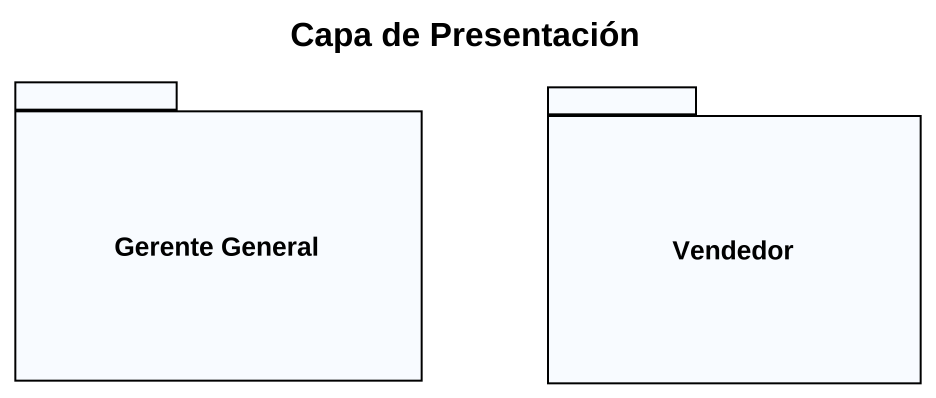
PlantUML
@startuml
title Capa de Presentación
package "Gerente General" as Gerente_General {
}
package Vendedor {
}
@enduml
